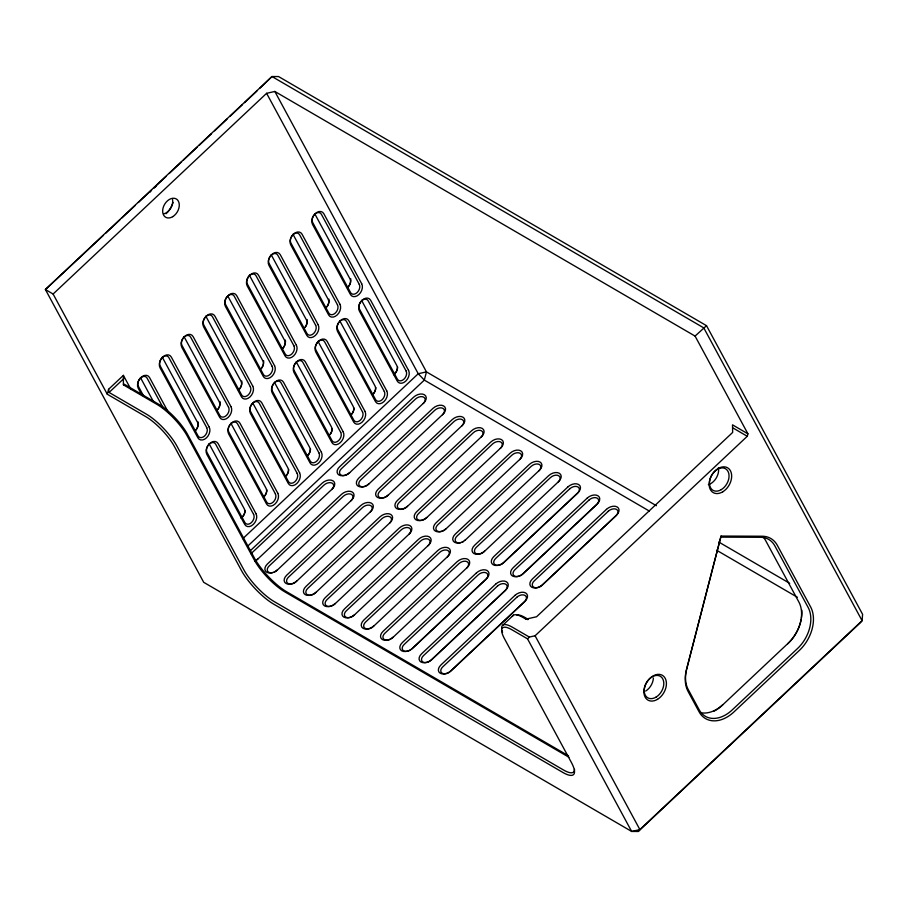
<?xml version="1.0" encoding="UTF-8"?>
<svg xmlns="http://www.w3.org/2000/svg" width="908" height="908" viewBox="0 0 908 908"><rect width="100%" height="100%" fill="white"/><g stroke="black" fill="none" stroke-linecap="round" stroke-linejoin="round"><path stroke-width="1.36" d="M568.941 757.238L284.692 591.778A31.156 8.739 46.8 0 1 254.263 559.93L187.366 436.215A31.156 8.739 46.8 0 0 156.948 404.378L123.397 384.844L123.386 375.367L108.574 389.294L107.292 394.231L145.847 416.67A29.283 8.217 46.8 0 1 174.45 446.6L241.346 570.315A33.017 9.273 46.8 0 0 273.592 604.07L562.756 772.39A33.017 9.273 46.8 0 0 571.37 762.436L504.473 638.71A29.283 8.217 46.8 0 1 512.112 629.88L527.537 638.857L631.662 831.444L638.256 831.467L860.478 622.57L862.101 620.686L862.6 614.341L706.515 325.677L278.563 76.556L271.98 76.533L45.4 289.527L203.71 582.323L631.662 831.444L639.879 829.594L862.101 620.686L703.779 327.89L271.98 76.533L260.029 88.11M527.537 638.857L529.33 637.064L535.084 635.77L747.273 436.283L747.92 433.82L732.495 424.842L732.665 432.424L536.583 616.748L525.914 619.154L523.212 617.588A31.156 8.739 46.8 0 0 512.43 616.35M720.839 537.139L760.586 537.298A31.156 21.747 -59.8 0 1 774.853 545.878L808.143 607.452A31.156 21.747 -59.8 0 1 797.508 648.55L732.143 709.988A31.156 21.747 -59.8 0 1 699.217 709.852L688.219 689.524A31.156 21.747 -59.8 0 1 686.72 668.946L721.043 536.061L762.198 536.231A33.017 23.052 -59.8 0 1 777.316 545.322L810.606 606.896A33.017 23.052 -59.8 0 1 799.335 650.457L733.97 711.906A33.017 23.052 -59.8 0 1 699.058 711.759L688.071 691.431A33.017 23.052 -59.8 0 1 686.482 669.616L721.043 536.061M638.256 831.467L639.879 829.594L535.084 635.77M103.489 235.263L45.4 289.527L53.107 294.022L107.292 394.231M105.544 233.345L119.901 219.849M121.944 217.92L135.281 205.39M138.357 202.495L151.681 189.965M153.736 188.035L166.119 176.39M169.217 173.485L181.6 161.84M183.666 159.899L197.081 147.289M199.147 145.348L211.53 133.703M214.629 130.797L227.011 119.152M230.099 116.247L242.493 104.602M244.547 102.661L256.93 91.016M53.107 294.022L266.612 93.308L274.829 91.458L695.074 336.085L747.92 433.82M574.514 769.337A31.156 8.739 46.8 0 1 563.391 769.927L274.227 601.607A31.156 8.739 46.8 0 1 243.809 569.759L176.912 446.044A31.156 8.739 46.8 0 0 146.483 414.207L109.085 392.438L123.908 378.511M242.799 538.66L418.236 373.733L426.454 371.883L656.382 505.722M247.861 545.992L424.32 380.1L426.454 371.883L274.829 91.458M250.188 550.85L322.204 483.147A8.104 5.335 -28.4 0 1 332.873 480.741A8.104 5.335 -28.4 0 1 332.226 488.981L257.668 559.18A6.231 4.109 -28.4 0 1 256.408 560.168M250.983 553.721L324.02 485.054A6.231 4.109 -28.4 0 1 332.237 483.204A6.231 4.109 -28.4 0 1 331.738 489.548M464.828 540.487L539.386 470.287A8.104 5.335 -28.4 0 0 540.044 462.047A8.104 5.335 -28.4 0 0 529.364 464.453L455.294 534.097A8.104 5.335 -28.4 0 0 454.636 542.337A8.104 5.335 -28.4 0 0 465.316 539.931M695.074 336.085L706.515 325.677M411.88 648.948L485.95 579.315A6.231 4.109 -28.4 0 0 486.45 572.982A6.231 4.109 -28.4 0 0 478.244 574.832L404.174 644.464A6.231 4.109 -28.4 0 0 403.197 650.48A6.231 4.109 -28.4 0 0 410.62 649.935M502.975 625.022L513.429 615.193M123.397 384.844L124.226 384.186L158.923 404.389A29.283 8.217 46.8 0 1 187.525 434.319L254.41 558.034A33.017 9.273 46.8 0 0 286.667 591.778L568.476 755.819M525.914 619.154L528.002 619.608M733.017 427.986L747.273 436.283M718.75 542.031L789.688 583.322M649.356 511.091L424.32 380.1L418.236 373.733L266.612 93.308M716.628 550.248L797.349 597.237M528.081 619.279L525.187 617.588A29.283 8.217 46.8 0 0 516.89 615M529.33 637.064L512.748 627.417A31.156 8.739 46.8 0 0 501.636 628.007M314.758 213.777L350.011 278.96A6.231 4.347 -59.8 0 1 347.877 287.189M361.588 300.378L396.83 365.561A6.231 4.347 -59.8 0 1 393.505 374.709M292.978 234.264L328.219 299.447A6.231 4.347 -59.8 0 1 326.097 307.664M339.808 320.864L375.049 386.048A6.231 4.347 -59.8 0 1 372.916 394.265M271.197 254.739L306.439 319.922A6.231 4.347 -59.8 0 1 304.305 328.151M318.016 341.34L353.257 406.523A6.231 4.347 -59.8 0 1 351.135 414.752M249.405 275.226L284.647 340.409A6.231 4.347 -59.8 0 1 282.524 348.627M296.235 361.827L331.477 427.01A6.231 4.347 -59.8 0 1 329.343 435.227M227.624 295.702L262.866 360.885A6.231 4.347 -59.8 0 1 260.732 369.113M274.443 382.302L309.685 447.485A6.231 4.347 -59.8 0 1 307.562 455.714M205.832 316.188L241.074 381.371A6.231 4.347 -59.8 0 1 238.952 389.589M252.662 402.789L287.904 467.972A6.231 4.347 -59.8 0 1 285.782 476.189M184.052 336.664L219.293 401.847A6.231 4.347 -59.8 0 1 217.16 410.076M230.87 423.264L266.112 488.447A6.231 4.347 -59.8 0 1 263.99 496.676M162.26 357.15L197.501 422.334A6.231 4.347 -59.8 0 1 195.379 430.551M209.09 443.751L244.331 508.934A6.231 4.347 -59.8 0 1 240.995 518.071M168.82 413.208L149.536 377.535A8.104 5.652 -59.8 0 0 140.967 377.501A8.104 5.652 -59.8 0 0 138.198 388.193L142.193 395.57M163.031 407.613L147.062 378.091A6.231 4.347 -59.8 0 0 140.479 378.069A6.231 4.347 -59.8 0 0 138.357 386.286L143.668 396.126M140.479 377.626L153.77 402.221M123.386 375.367L130.775 389.044M108.574 389.294L109.085 392.438M502.578 632.365A31.156 8.739 46.8 0 1 501.976 630.436M653.385 678.004A12.462 8.694 -59.8 0 1 645.656 691.056M718.421 467.688A12.462 8.694 -59.8 0 1 708.354 484.702M722.893 704.608A31.156 21.747 -59.8 0 1 702.225 712.928M713.79 711.27A33.017 23.052 -59.8 0 0 722.405 705.164L788.258 643.159A31.156 21.747 -59.8 0 0 798.892 602.061L765.603 540.498A31.156 21.747 -59.8 0 0 763.594 537.525M801.809 610.176A33.017 23.052 -59.8 0 1 801.458 617.951M801.231 619.29A33.017 23.052 -59.8 0 1 787.769 643.727M349.648 472.603A8.104 5.335 -28.4 0 1 338.979 475.009A8.104 5.335 -28.4 0 1 339.626 466.757L413.696 397.125A8.104 5.335 -28.4 0 1 424.376 394.719A8.104 5.335 -28.4 0 1 423.73 402.959L349.16 473.159A6.231 4.109 -28.4 0 1 340.954 475.009A6.231 4.109 -28.4 0 1 341.453 468.676L415.524 399.043A6.231 4.109 -28.4 0 1 423.741 397.182A6.231 4.109 -28.4 0 1 423.241 403.527M388.204 495.042A8.104 5.335 -28.4 0 1 377.535 497.448A8.104 5.335 -28.4 0 1 378.182 489.208L452.252 419.575A8.104 5.335 -28.4 0 1 462.932 417.158A8.104 5.335 -28.4 0 1 462.274 425.409L387.716 495.609A6.231 4.109 -28.4 0 1 379.51 497.459A6.231 4.109 -28.4 0 1 380.009 491.114L454.079 421.482A6.231 4.109 -28.4 0 1 462.297 419.632A6.231 4.109 -28.4 0 1 461.797 425.966M368.932 483.816A8.104 5.335 -28.4 0 1 358.251 486.223A8.104 5.335 -28.4 0 1 358.91 477.983L432.98 408.35A8.104 5.335 -28.4 0 1 443.66 405.944A8.104 5.335 -28.4 0 1 443.002 414.184L368.444 484.384A6.231 4.109 -28.4 0 1 360.226 486.234A6.231 4.109 -28.4 0 1 360.726 479.889L434.807 410.257A6.231 4.109 -28.4 0 1 443.013 408.407A6.231 4.109 -28.4 0 1 442.514 414.752M296.7 581.063A8.104 5.335 -28.4 0 1 286.031 583.469A8.104 5.335 -28.4 0 1 286.678 575.229L360.748 505.586A8.104 5.335 -28.4 0 1 371.429 503.18A8.104 5.335 -28.4 0 1 370.782 511.42L296.212 581.619A6.231 4.109 -28.4 0 1 288.006 583.481A6.231 4.109 -28.4 0 1 288.506 577.136L362.576 507.504A6.231 4.109 -28.4 0 1 370.793 505.654A6.231 4.109 -28.4 0 1 370.294 511.987M277.428 569.838A8.104 5.335 -28.4 0 1 266.748 572.244A8.104 5.335 -28.4 0 1 267.406 564.004L341.476 494.372A8.104 5.335 -28.4 0 1 352.156 491.966A8.104 5.335 -28.4 0 1 351.498 500.206L276.94 570.406A6.231 4.109 -28.4 0 1 274.239 572.154M258.144 558.613A8.104 5.335 -28.4 0 1 254.649 560.894M407.488 506.267A8.104 5.335 -28.4 0 1 396.807 508.673A8.104 5.335 -28.4 0 1 397.454 500.421L471.536 430.789A8.104 5.335 -28.4 0 1 482.205 428.383A8.104 5.335 -28.4 0 1 481.558 436.623L407 506.823A6.231 4.109 -28.4 0 1 398.782 508.673A6.231 4.109 -28.4 0 1 399.282 502.34L473.363 432.707A6.231 4.109 -28.4 0 1 481.569 430.846A6.231 4.109 -28.4 0 1 481.07 437.191M315.984 592.277A8.104 5.335 -28.4 0 1 305.304 594.695A8.104 5.335 -28.4 0 1 305.962 586.443L380.032 516.811A8.104 5.335 -28.4 0 1 390.712 514.405A8.104 5.335 -28.4 0 1 390.054 522.645L315.496 592.845A6.231 4.109 -28.4 0 1 307.279 594.695A6.231 4.109 -28.4 0 1 307.778 588.361L381.859 518.718A6.231 4.109 -28.4 0 1 390.065 516.868A6.231 4.109 -28.4 0 1 389.566 523.212M335.256 603.502A8.104 5.335 -28.4 0 1 324.587 605.908A8.104 5.335 -28.4 0 1 325.234 597.668L399.304 528.036A8.104 5.335 -28.4 0 1 409.985 525.63A8.104 5.335 -28.4 0 1 409.326 533.87L334.768 604.07A6.231 4.109 -28.4 0 1 326.562 605.92A6.231 4.109 -28.4 0 1 327.062 599.575L401.132 529.943A6.231 4.109 -28.4 0 1 409.349 528.093A6.231 4.109 -28.4 0 1 408.85 534.437M354.54 614.727A8.104 5.335 -28.4 0 1 343.86 617.134A8.104 5.335 -28.4 0 1 344.507 608.893L418.588 539.25A8.104 5.335 -28.4 0 1 429.257 536.844A8.104 5.335 -28.4 0 1 428.61 545.095L354.052 615.284A6.231 4.109 -28.4 0 1 345.834 617.145A6.231 4.109 -28.4 0 1 346.334 610.8L420.415 541.168A6.231 4.109 -28.4 0 1 428.621 539.318A6.231 4.109 -28.4 0 1 428.122 545.651M373.812 625.941A8.104 5.335 -28.4 0 1 363.132 628.359A8.104 5.335 -28.4 0 1 363.79 620.107L437.86 550.475A8.104 5.335 -28.4 0 1 448.541 548.069A8.104 5.335 -28.4 0 1 447.882 556.309L373.324 626.509A6.231 4.109 -28.4 0 1 365.118 628.359A6.231 4.109 -28.4 0 1 365.618 622.025L439.688 552.382A6.231 4.109 -28.4 0 1 447.905 550.532A6.231 4.109 -28.4 0 1 447.394 556.876M393.085 637.166A8.104 5.335 -28.4 0 1 382.416 639.572A8.104 5.335 -28.4 0 1 383.062 631.332L457.144 561.7A8.104 5.335 -28.4 0 1 467.813 559.294A8.104 5.335 -28.4 0 1 467.166 567.534L392.608 637.734A6.231 4.109 -28.4 0 1 391.348 638.71M426.76 517.481A8.104 5.335 -28.4 0 1 416.08 519.887A8.104 5.335 -28.4 0 1 416.738 511.647L490.808 442.014A8.104 5.335 -28.4 0 1 501.488 439.608A8.104 5.335 -28.4 0 1 500.83 447.848L426.272 518.048A6.231 4.109 -28.4 0 1 418.066 519.898A6.231 4.109 -28.4 0 1 418.565 513.553L492.635 443.921A6.231 4.109 -28.4 0 1 500.853 442.071A6.231 4.109 -28.4 0 1 500.342 448.416M446.032 528.706A8.104 5.335 -28.4 0 1 435.363 531.112A8.104 5.335 -28.4 0 1 436.01 522.872L510.092 453.24A8.104 5.335 -28.4 0 1 520.761 450.822A8.104 5.335 -28.4 0 1 520.114 459.073L445.556 529.273A6.231 4.109 -28.4 0 1 437.338 531.123A6.231 4.109 -28.4 0 1 437.838 524.779L511.908 455.146A6.231 4.109 -28.4 0 1 520.125 453.296A6.231 4.109 -28.4 0 1 519.626 459.63M484.588 551.145A8.104 5.335 -28.4 0 1 473.919 553.551A8.104 5.335 -28.4 0 1 474.566 545.311L548.636 475.679A8.104 5.335 -28.4 0 1 559.317 473.272A8.104 5.335 -28.4 0 1 558.67 481.512L484.1 551.712A6.231 4.109 -28.4 0 1 475.894 553.562A6.231 4.109 -28.4 0 1 476.394 547.229L550.464 477.585A6.231 4.109 -28.4 0 1 558.681 475.735A6.231 4.109 -28.4 0 1 558.182 482.08M173.065 202.484A18.693 13.053 -59.8 0 1 166.085 213.755M149.775 192.303A18.693 13.053 -59.8 0 1 151.182 190.578M153.781 188.058A18.693 13.053 -59.8 0 1 156.028 186.424M245.171 510.421A8.104 5.652 -59.8 0 1 241.721 517.719M266.963 489.945A8.104 5.652 -59.8 0 1 263.502 497.232M310.536 448.983A8.104 5.652 -59.8 0 1 307.074 456.27M288.744 469.459A8.104 5.652 -59.8 0 1 286.656 475.19M241.789 381.031A8.104 5.652 -59.8 0 1 238.463 390.156M397.681 367.059A8.104 5.652 -59.8 0 1 394.22 374.346M350.715 278.631A8.104 5.652 -59.8 0 1 347.389 287.745M328.934 299.118A8.104 5.652 -59.8 0 1 326.971 306.666M375.889 387.534A8.104 5.652 -59.8 0 1 372.439 394.832M354.109 408.021A8.104 5.652 -59.8 0 1 350.647 415.308M307.142 319.593A8.104 5.652 -59.8 0 1 305.19 327.152M198.216 421.993A8.104 5.652 -59.8 0 1 194.891 431.118M219.997 401.518A8.104 5.652 -59.8 0 1 218.045 409.077M285.362 340.08A8.104 5.652 -59.8 0 1 282.036 349.194M332.317 428.497A8.104 5.652 -59.8 0 1 330.228 434.228M263.57 360.555A8.104 5.652 -59.8 0 1 261.618 368.115M351.01 500.762A6.231 4.109 -28.4 0 0 351.51 494.429A6.231 4.109 -28.4 0 0 343.303 496.279L269.233 565.911A6.231 4.109 -28.4 0 0 267.588 571.087A6.231 4.109 -28.4 0 0 272.729 572.642M538.898 470.855A6.231 4.109 -28.4 0 0 539.397 464.51A6.231 4.109 -28.4 0 0 531.191 466.371L457.121 536.004A6.231 4.109 -28.4 0 0 455.476 541.168A6.231 4.109 -28.4 0 0 460.617 542.734M463.568 541.474A6.231 4.109 -28.4 0 1 462.127 542.235M466.678 568.102A6.231 4.109 -28.4 0 0 467.177 561.757A6.231 4.109 -28.4 0 0 458.96 563.607L384.89 633.239A6.231 4.109 -28.4 0 0 383.539 638.857A6.231 4.109 -28.4 0 0 389.907 639.482M172.543 199.385A10.59 7.4 -59.8 0 1 163.985 213.845M476.416 572.914L402.346 642.558A8.104 5.335 -28.4 0 0 401.688 650.798A8.104 5.335 -28.4 0 0 412.368 648.391L486.438 578.759A8.104 5.335 -28.4 0 0 487.097 570.508A8.104 5.335 -28.4 0 0 476.416 572.914M567.92 486.904L493.85 556.536A8.104 5.335 -28.4 0 0 493.192 564.776A8.104 5.335 -28.4 0 0 503.872 562.37L577.942 492.738A8.104 5.335 -28.4 0 0 578.6 484.497A8.104 5.335 -28.4 0 0 567.92 486.904M569.747 488.81L495.666 558.443A6.231 4.109 -28.4 0 0 495.166 564.787A6.231 4.109 -28.4 0 0 503.384 562.937L577.454 493.294A6.231 4.109 -28.4 0 0 577.953 486.96A6.231 4.109 -28.4 0 0 569.747 488.81M495.689 584.139L421.618 653.771A8.104 5.335 -28.4 0 0 420.971 662.023A8.104 5.335 -28.4 0 0 431.641 659.605L505.722 589.973A8.104 5.335 -28.4 0 0 506.369 581.733A8.104 5.335 -28.4 0 0 495.689 584.139M587.192 498.117L513.122 567.761A8.104 5.335 -28.4 0 0 512.475 576.001A8.104 5.335 -28.4 0 0 523.144 573.595L597.214 503.951A8.104 5.335 -28.4 0 0 597.873 495.711A8.104 5.335 -28.4 0 0 587.192 498.117M497.516 586.046L423.446 655.69A6.231 4.109 -28.4 0 0 422.946 662.023A6.231 4.109 -28.4 0 0 431.152 660.173L505.234 590.54A6.231 4.109 -28.4 0 0 505.733 584.196A6.231 4.109 -28.4 0 0 497.516 586.046M589.02 500.036L514.949 569.668A6.231 4.109 -28.4 0 0 514.45 576.013A6.231 4.109 -28.4 0 0 522.656 574.151L596.726 504.519A6.231 4.109 -28.4 0 0 597.237 498.174A6.231 4.109 -28.4 0 0 589.02 500.036M514.972 595.364L440.902 664.996A8.104 5.335 -28.4 0 0 440.244 673.237A8.104 5.335 -28.4 0 0 450.924 670.83L524.994 601.198A8.104 5.335 -28.4 0 0 525.653 592.958A8.104 5.335 -28.4 0 0 514.972 595.364M606.476 509.343L532.394 578.975A8.104 5.335 -28.4 0 0 531.748 587.215A8.104 5.335 -28.4 0 0 542.428 584.809L616.498 515.177A8.104 5.335 -28.4 0 0 617.145 506.936A8.104 5.335 -28.4 0 0 606.476 509.343M516.8 597.271L442.718 666.903A6.231 4.109 -28.4 0 0 442.219 673.248A6.231 4.109 -28.4 0 0 450.436 671.398L524.506 601.766A6.231 4.109 -28.4 0 0 525.006 595.421A6.231 4.109 -28.4 0 0 516.8 597.271M608.303 511.249L534.222 580.893A6.231 4.109 -28.4 0 0 533.722 587.226A6.231 4.109 -28.4 0 0 541.94 585.376L616.01 515.744A6.231 4.109 -28.4 0 0 616.509 509.399A6.231 4.109 -28.4 0 0 608.303 511.249M361.724 283.795L323.816 213.686A8.104 5.652 -59.8 0 0 315.258 213.652A8.104 5.652 -59.8 0 0 312.488 224.344L350.397 294.442A8.104 5.652 -59.8 0 0 358.955 294.487A8.104 5.652 -59.8 0 0 361.724 283.795M408.555 370.396L370.646 300.287A8.104 5.652 -59.8 0 0 362.088 300.253A8.104 5.652 -59.8 0 0 359.318 310.945L397.227 381.042A8.104 5.652 -59.8 0 0 405.785 381.088A8.104 5.652 -59.8 0 0 408.555 370.396M359.262 284.352L321.353 214.243A6.231 4.347 -59.8 0 0 314.77 214.22A6.231 4.347 -59.8 0 0 312.647 222.437L350.545 292.546A6.231 4.347 -59.8 0 0 357.139 292.569A6.231 4.347 -59.8 0 0 359.262 284.352M406.092 370.952L368.183 300.843A6.231 4.347 -59.8 0 0 361.6 300.82A6.231 4.347 -59.8 0 0 359.466 309.038L397.375 379.147A6.231 4.347 -59.8 0 0 403.958 379.169A6.231 4.347 -59.8 0 0 406.092 370.952M339.944 304.282L302.035 234.173A8.104 5.652 -59.8 0 0 293.466 234.139A8.104 5.652 -59.8 0 0 290.708 244.819L328.617 314.928A8.104 5.652 -59.8 0 0 337.174 314.962A8.104 5.652 -59.8 0 0 339.944 304.282M386.763 390.883L348.854 320.774A8.104 5.652 -59.8 0 0 340.296 320.74A8.104 5.652 -59.8 0 0 337.526 331.42L375.435 401.529A8.104 5.652 -59.8 0 0 384.005 401.563A8.104 5.652 -59.8 0 0 386.763 390.883M337.481 304.827L299.572 234.729A6.231 4.347 -59.8 0 0 292.989 234.695A6.231 4.347 -59.8 0 0 290.855 242.924L328.764 313.022A6.231 4.347 -59.8 0 0 335.347 313.056A6.231 4.347 -59.8 0 0 337.481 304.827M384.3 391.439L346.391 321.33A6.231 4.347 -59.8 0 0 339.808 321.296A6.231 4.347 -59.8 0 0 337.685 329.525L375.583 399.622A6.231 4.347 -59.8 0 0 382.177 399.656A6.231 4.347 -59.8 0 0 384.3 391.439M318.152 324.758L280.243 254.649A8.104 5.652 -59.8 0 0 271.685 254.615A8.104 5.652 -59.8 0 0 268.916 265.306L306.825 335.404A8.104 5.652 -59.8 0 0 315.394 335.449A8.104 5.652 -59.8 0 0 318.152 324.758M364.982 411.358L327.073 341.249A8.104 5.652 -59.8 0 0 318.515 341.215A8.104 5.652 -59.8 0 0 315.746 351.907L353.655 422.004A8.104 5.652 -59.8 0 0 362.213 422.05A8.104 5.652 -59.8 0 0 364.982 411.358M315.689 325.314L277.78 255.205A6.231 4.347 -59.8 0 0 271.197 255.182A6.231 4.347 -59.8 0 0 269.074 263.399L306.972 333.508A6.231 4.347 -59.8 0 0 313.566 333.531A6.231 4.347 -59.8 0 0 315.689 325.314M362.519 411.914L324.61 341.805A6.231 4.347 -59.8 0 0 318.027 341.783A6.231 4.347 -59.8 0 0 315.893 350L353.802 420.109A6.231 4.347 -59.8 0 0 360.385 420.132A6.231 4.347 -59.8 0 0 362.519 411.914M296.371 345.233L258.462 275.135A8.104 5.652 -59.8 0 0 249.904 275.101A8.104 5.652 -59.8 0 0 247.135 285.782L285.044 355.891A8.104 5.652 -59.8 0 0 293.602 355.925A8.104 5.652 -59.8 0 0 296.371 345.233M343.19 431.845L305.292 361.736A8.104 5.652 -59.8 0 0 296.723 361.702A8.104 5.652 -59.8 0 0 293.954 372.382L331.863 442.491A8.104 5.652 -59.8 0 0 340.432 442.525A8.104 5.652 -59.8 0 0 343.19 431.845M293.908 345.789L255.999 275.692A6.231 4.347 -59.8 0 0 249.416 275.657A6.231 4.347 -59.8 0 0 247.282 283.886L285.191 353.984A6.231 4.347 -59.8 0 0 291.774 354.018A6.231 4.347 -59.8 0 0 293.908 345.789M340.727 432.39L302.818 362.292A6.231 4.347 -59.8 0 0 296.235 362.258A6.231 4.347 -59.8 0 0 294.113 370.487L332.01 440.584A6.231 4.347 -59.8 0 0 338.605 440.618A6.231 4.347 -59.8 0 0 340.727 432.39M274.579 365.72L236.67 295.611A8.104 5.652 -59.8 0 0 228.112 295.577A8.104 5.652 -59.8 0 0 225.343 306.268L263.252 376.366A8.104 5.652 -59.8 0 0 271.821 376.4A8.104 5.652 -59.8 0 0 274.579 365.72M321.409 452.32L283.5 382.211A8.104 5.652 -59.8 0 0 274.942 382.177A8.104 5.652 -59.8 0 0 272.173 392.869L310.082 462.966A8.104 5.652 -59.8 0 0 318.64 463.012A8.104 5.652 -59.8 0 0 321.409 452.32M272.116 366.276L234.207 296.167A6.231 4.347 -59.8 0 0 227.624 296.144A6.231 4.347 -59.8 0 0 225.502 304.362L263.399 374.471A6.231 4.347 -59.8 0 0 269.994 374.493A6.231 4.347 -59.8 0 0 272.116 366.276M318.946 452.876L281.037 382.767A6.231 4.347 -59.8 0 0 274.454 382.745A6.231 4.347 -59.8 0 0 272.321 390.962L310.23 461.071A6.231 4.347 -59.8 0 0 316.813 461.094A6.231 4.347 -59.8 0 0 318.946 452.876M252.799 386.195L214.89 316.098A8.104 5.652 -59.8 0 0 206.332 316.063A8.104 5.652 -59.8 0 0 203.562 326.744L241.471 396.853A8.104 5.652 -59.8 0 0 250.029 396.887A8.104 5.652 -59.8 0 0 252.799 386.195M299.617 472.807L261.72 402.698A8.104 5.652 -59.8 0 0 253.15 402.664A8.104 5.652 -59.8 0 0 250.381 413.344L288.29 483.453A8.104 5.652 -59.8 0 0 296.859 483.487A8.104 5.652 -59.8 0 0 299.617 472.807M250.336 386.751L212.427 316.654A6.231 4.347 -59.8 0 0 205.844 316.62A6.231 4.347 -59.8 0 0 203.71 324.837L241.619 394.946A6.231 4.347 -59.8 0 0 248.202 394.98A6.231 4.347 -59.8 0 0 250.336 386.751M297.154 473.352L259.245 403.254A6.231 4.347 -59.8 0 0 252.662 403.22A6.231 4.347 -59.8 0 0 250.54 411.449L288.438 481.546A6.231 4.347 -59.8 0 0 295.032 481.581A6.231 4.347 -59.8 0 0 297.154 473.352M231.007 406.682L193.098 336.573A8.104 5.652 -59.8 0 0 184.54 336.539A8.104 5.652 -59.8 0 0 181.77 347.231L219.679 417.328A8.104 5.652 -59.8 0 0 228.249 417.362A8.104 5.652 -59.8 0 0 231.007 406.682M277.837 493.282L239.928 423.173A8.104 5.652 -59.8 0 0 231.37 423.139A8.104 5.652 -59.8 0 0 228.6 433.831L266.509 503.929A8.104 5.652 -59.8 0 0 275.067 503.963A8.104 5.652 -59.8 0 0 277.837 493.282M228.544 407.238L190.635 337.129A6.231 4.347 -59.8 0 0 184.052 337.106A6.231 4.347 -59.8 0 0 181.929 345.324L219.827 415.433A6.231 4.347 -59.8 0 0 226.421 415.455A6.231 4.347 -59.8 0 0 228.544 407.238M275.374 493.839L237.465 423.73A6.231 4.347 -59.8 0 0 230.882 423.707A6.231 4.347 -59.8 0 0 228.748 431.924L266.657 502.033A6.231 4.347 -59.8 0 0 273.24 502.056A6.231 4.347 -59.8 0 0 275.374 493.839M209.226 427.157L171.317 357.06A8.104 5.652 -59.8 0 0 162.759 357.026A8.104 5.652 -59.8 0 0 159.99 367.706L197.899 437.815A8.104 5.652 -59.8 0 0 206.457 437.849A8.104 5.652 -59.8 0 0 209.226 427.157M256.045 513.758L218.147 443.66A8.104 5.652 -59.8 0 0 209.578 443.626A8.104 5.652 -59.8 0 0 206.808 454.306L244.717 524.415A8.104 5.652 -59.8 0 0 253.287 524.449A8.104 5.652 -59.8 0 0 256.045 513.758M206.763 427.713L168.854 357.616A6.231 4.347 -59.8 0 0 162.271 357.582A6.231 4.347 -59.8 0 0 160.137 365.799L198.046 435.908A6.231 4.347 -59.8 0 0 204.629 435.942A6.231 4.347 -59.8 0 0 206.763 427.713M253.582 514.314L215.673 444.216A6.231 4.347 -59.8 0 0 209.09 444.182A6.231 4.347 -59.8 0 0 206.967 452.411L244.865 522.509A6.231 4.347 -59.8 0 0 251.459 522.543A6.231 4.347 -59.8 0 0 253.582 514.314M656.064 697.117A12.462 8.694 -59.8 0 0 661.274 676.982A12.462 8.694 -59.8 0 0 644.703 686.993A12.462 8.694 -59.8 0 0 656.064 697.117M657.528 699.308A14.335 9.999 -59.8 0 0 663.521 676.154A14.335 9.999 -59.8 0 0 644.453 687.662A14.335 9.999 -59.8 0 0 657.528 699.308M722.779 491.796A14.335 9.999 -59.8 0 0 728.772 468.641A14.335 9.999 -59.8 0 0 709.704 480.15A14.335 9.999 -59.8 0 0 722.779 491.796M721.315 489.616A12.462 8.694 -59.8 0 0 726.525 469.481A12.462 8.694 -59.8 0 0 709.942 479.481A12.462 8.694 -59.8 0 0 721.315 489.616M172.702 216.683A10.59 7.4 -59.8 0 0 177.139 199.567A10.59 7.4 -59.8 0 0 163.043 208.08A10.59 7.4 -59.8 0 0 172.702 216.683"/></g></svg>
